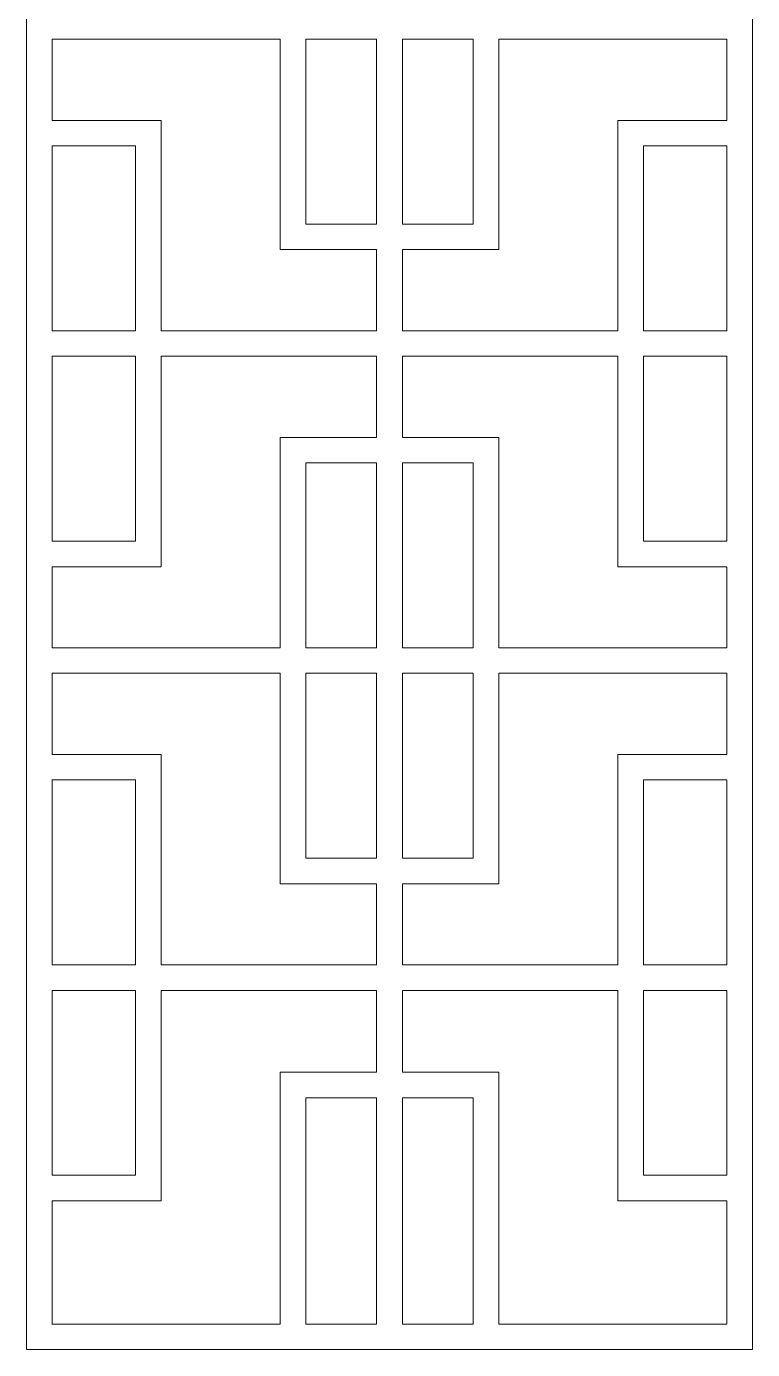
# Model space of a CAD drawing. Header units: centimetres. Extents: x -9.1 to 7.2, y -13.6 to 13.3.
# Drawn here: x -9.11 to -1.73, y -13.64 to -0.18 of the extents above; entities that cross this region are included whole.
import ezdxf

# ---------------------------------------------------------------- set-up
doc = ezdxf.new("R2010")
doc.units = ezdxf.units.CM
doc.header["$MEASUREMENT"] = 0
doc.layers.add('layer 1', color=7, linetype='Continuous')

msp = doc.modelspace()

# ---------------------------------------------------------------- linework, layer by layer
at = {"layer": 'layer 1', "color": 250, "lineweight": 9}
for points, knots in [([(-4.30971, -13.63928), (-4.30971, -13.63928), (-4.30971, -13.63928), (-4.30971, -13.63928), (-4.30971, -13.63928), (-4.30971, -13.63928), (-3.59599, -13.63928), (-3.59599, -13.63928), (-3.59599, -13.63928), (-3.59599, -13.63928), (-3.59599, -13.63928), (-3.59599, -13.63928), (-3.59599, -13.63928), (-3.59599, -13.63928), (-3.39989, -13.63928), (-3.39989, -13.63928), (-3.39989, -13.63928), (-3.39989, -13.63928), (-3.39989, -13.63928), (-3.39989, -13.63928), (-3.39989, -13.63928), (-3.39989, -13.63928), (-1.72777, -13.63928), (-1.72777, -13.63928), (-1.72777, -13.63928), (-1.72777, -13.63928), (-1.72777, -12.12578), (-1.72777, -12.12578), (-1.72777, -12.12578), (-1.72777, -12.12578), (-1.72777, -11.86626), (-1.72777, -11.86626), (-1.72777, -11.86626), (-1.72777, -11.86626), (-1.72777, -11.47872), (-1.72777, -11.47872), (-1.72777, -11.47872), (-1.72777, -11.47872), (-1.72777, -11.28409), (-1.72777, -11.28409), (-1.72777, -11.28409), (-1.72777, -11.28409), (-1.72777, -9.98479), (-1.72777, -9.98479), (-1.72777, -9.98479), (-1.72777, -9.98479), (-1.72777, -9.72528), (-1.72777, -9.72528), (-1.72777, -9.72528), (-1.72777, -9.72528), (-1.72777, -9.12587), (-1.72777, -9.12587), (-1.72777, -9.12587), (-1.72777, -9.12587), (-1.72777, -8.93123), (-1.72777, -8.93123), (-1.72777, -8.93123), (-1.72777, -8.93123), (-1.72777, -7.84381), (-1.72777, -7.84381), (-1.72777, -7.84381), (-1.72777, -7.84381), (-1.72777, -7.58429), (-1.72777, -7.58429), (-1.72777, -7.58429), (-1.72777, -7.58429), (-1.72777, -6.80556), (-1.72777, -6.80556), (-1.72777, -6.80556), (-1.72777, -6.80556), (-1.72777, -6.75879), (-1.72777, -6.75879), (-1.72777, -6.75879), (-1.72777, -6.75879), (-1.72777, -6.61093), (-1.72777, -6.61093), (-1.72777, -6.61093), (-1.72777, -6.61093), (-1.72777, -6.49928), (-1.72777, -6.49928), (-1.72777, -6.49928), (-1.72777, -6.49928), (-1.72777, -5.67377), (-1.72777, -5.67377), (-1.72777, -5.67377), (-1.72777, -5.67377), (-1.72777, -5.41426), (-1.72777, -5.41426), (-1.72777, -5.41426), (-1.72777, -5.41426), (-1.72777, -4.64614), (-1.72777, -4.64614), (-1.72777, -4.64614), (-1.72777, -4.64614), (-1.72777, -4.4515), (-1.72777, -4.4515), (-1.72777, -4.4515), (-1.72777, -4.4515), (-1.72777, -3.53279), (-1.72777, -3.53279), (-1.72777, -3.53279), (-1.72777, -3.53279), (-1.72777, -3.27328), (-1.72777, -3.27328), (-1.72777, -3.27328), (-1.72777, -3.27328), (-1.72777, -2.48671), (-1.72777, -2.48671), (-1.72777, -2.48671), (-1.72777, -2.48671), (-1.72777, -2.29207), (-1.72777, -2.29207), (-1.72777, -2.29207), (-1.72777, -2.29207), (-1.72777, -1.39181), (-1.72777, -1.39181), (-1.72777, -1.39181), (-1.72777, -1.39181), (-1.72777, -1.13229), (-1.72777, -1.13229), (-1.72777, -1.13229), (-1.72777, -1.13229), (-1.72777, -0.30679), (-1.72777, -0.30679), (-1.72777, -0.30679), (-1.72777, -0.30679), (-1.72777, -0.13284), (-1.72777, -0.13284), (-1.72777, -0.13284), (-1.72777, -0.13284), (-1.72777, -0.04727), (-1.72777, -0.04727), (-1.72777, -0.04727), (-1.72777, -0.04727), (-1.72777, 0.06179), (-1.72777, 0.06179), (-1.72777, 0.06179), (-1.72777, 0.06179), (-1.72777, 0.77823), (-1.72777, 0.77823), (-1.72777, 0.77823), (-1.72777, 0.77823), (-1.72777, 1.03774), (-1.72777, 1.03774), (-1.72777, 1.03774), (-1.72777, 1.03774), (-1.72777, 2.15472), (-1.72777, 2.15472), (-1.72777, 2.15472), (-1.72777, 2.15472), (-1.72777, 2.34935), (-1.72777, 2.34935), (-1.72777, 2.34935), (-1.72777, 2.34935), (-1.72777, 2.91921), (-1.72777, 2.91921), (-1.72777, 2.91921), (-1.72777, 2.91921), (-1.72777, 3.17873), (-1.72777, 3.17873), (-1.72777, 3.17873), (-1.72777, 3.17873), (-1.72777, 4.2159), (-1.72777, 4.2159), (-1.72777, 4.2159), (-1.72777, 4.2159), (-1.72777, 4.41053), (-1.72777, 4.41053), (-1.72777, 4.41053), (-1.72777, 4.41053), (-1.72777, 5.0602), (-1.72777, 5.0602), (-1.72777, 5.0602), (-1.72777, 5.0602), (-1.72777, 5.31971), (-1.72777, 5.31971), (-1.72777, 5.31971), (-1.72777, 5.31971), (-1.72777, 6.14522), (-1.72777, 6.14522), (-1.72777, 6.14522), (-1.72777, 6.14522), (-1.72777, 6.27708), (-1.72777, 6.27708), (-1.72777, 6.27708), (-1.72777, 6.27708), (-1.72777, 6.40473), (-1.72777, 6.40473), (-1.72777, 6.40473), (-1.72777, 6.40473), (-1.72777, 6.47171), (-1.72777, 6.47171), (-1.72777, 6.47171), (-1.72777, 6.47171), (-1.72777, 7.23023), (-1.72777, 7.23023), (-1.72777, 7.23023), (-1.72777, 7.23023), (-1.72777, 7.48975), (-1.72777, 7.48975), (-1.72777, 7.48975), (-1.72777, 7.48975), (-1.72777, 8.5703), (-1.72777, 8.5703), (-1.72777, 8.5703), (-1.72777, 8.5703), (-1.72777, 8.76494), (-1.72777, 8.76494), (-1.72777, 8.76494), (-1.72777, 8.76494), (-1.72777, 9.37122), (-1.72777, 9.37122), (-1.72777, 9.37122), (-1.72777, 9.37122), (-1.72777, 9.63073), (-1.72777, 9.63073), (-1.72777, 9.63073), (-1.72777, 9.63073), (-1.72777, 10.93002), (-1.72777, 10.93002), (-1.72777, 10.93002), (-1.72777, 10.93002), (-1.72777, 11.12466), (-1.72777, 11.12466), (-1.72777, 11.12466), (-1.72777, 11.12466), (-1.72777, 11.5122), (-1.72777, 11.5122), (-1.72777, 11.5122), (-1.72777, 11.5122), (-1.72777, 11.77172), (-1.72777, 11.77172), (-1.72777, 11.77172), (-1.72777, 11.77172), (-1.72777, 13.28522), (-1.72777, 13.28522), (-1.72777, 13.28522), (-1.72777, 13.28522), (-3.39989, 13.28522), (-3.39989, 13.28522), (-3.39989, 13.28522), (-3.39989, 13.28522), (-3.39989, 13.28522), (-3.39989, 13.28522), (-3.39989, 13.28522), (-3.39989, 13.28522), (-3.59599, 13.28522), (-3.59599, 13.28522), (-3.59599, 13.28522), (-3.59599, 13.28522), (-3.59599, 13.28522), (-3.59599, 13.28522), (-3.59599, 13.28522), (-3.59599, 13.28522), (-4.30971, 13.28522), (-4.30971, 13.28522), (-4.30971, 13.28522), (-4.30971, 13.28522), (-4.30971, 13.28522), (-4.30971, 13.28522), (-4.30971, 13.28522), (-4.30971, 13.28522), (-4.57118, 13.28522), (-4.57118, 13.28522), (-4.57118, 13.28522), (-4.57118, 13.28522), (-4.57118, 13.28522), (-4.57118, 13.28522), (-4.57118, 13.28522), (-4.57118, 13.28522), (-5.2902, 13.28522), (-5.2902, 13.28522), (-5.2902, 13.28522), (-5.2902, 13.28522), (-5.2902, 13.28522), (-5.2902, 13.28522), (-5.2902, 13.28522), (-5.2902, 13.28522), (-5.32288, 13.28522), (-5.32288, 13.28522), (-5.32288, 13.28522), (-5.32288, 13.28522), (-5.32288, 13.28522), (-5.32288, 13.28522), (-5.32288, 13.28522), (-5.32288, 13.28522), (-5.51898, 13.28522), (-5.51898, 13.28522), (-5.51898, 13.28522), (-5.51898, 13.28522), (-5.51898, 13.28522), (-5.51898, 13.28522), (-5.51898, 13.28522), (-5.51898, 13.28522), (-5.55166, 13.28522), (-5.55166, 13.28522), (-5.55166, 13.28522), (-5.55166, 13.28522), (-5.55166, 13.28522), (-5.55166, 13.28522), (-5.55166, 13.28522), (-5.55166, 13.28522), (-6.27068, 13.28522), (-6.27068, 13.28522), (-6.27068, 13.28522), (-6.27068, 13.28522), (-6.27068, 13.28522), (-6.27068, 13.28522), (-6.27068, 13.28522), (-6.27068, 13.28522), (-6.53215, 13.28522), (-6.53215, 13.28522), (-6.53215, 13.28522), (-6.53215, 13.28522), (-6.53215, 13.28522), (-6.53215, 13.28522), (-6.53215, 13.28522), (-6.53215, 13.28522), (-7.24587, 13.28522), (-7.24587, 13.28522), (-7.24587, 13.28522), (-7.24587, 13.28522), (-7.24587, 13.28522), (-7.24587, 13.28522), (-7.24587, 13.28522), (-7.24587, 13.28522), (-7.44197, 13.28522), (-7.44197, 13.28522), (-7.44197, 13.28522), (-7.44197, 13.28522), (-7.44197, 13.28522), (-7.44197, 13.28522), (-7.44197, 13.28522), (-7.44197, 13.28522), (-9.11409, 13.28522), (-9.11409, 13.28522), (-9.11409, 13.28522), (-9.11409, 13.28522), (-9.11409, 11.77172), (-9.11409, 11.77172), (-9.11409, 11.77172), (-9.11409, 11.77172), (-9.11409, 11.5122), (-9.11409, 11.5122), (-9.11409, 11.5122), (-9.11409, 11.5122), (-9.11409, 11.12466), (-9.11409, 11.12466), (-9.11409, 11.12466), (-9.11409, 11.12466), (-9.11409, 10.93002), (-9.11409, 10.93002), (-9.11409, 10.93002), (-9.11409, 10.93002), (-9.11409, 9.63073), (-9.11409, 9.63073), (-9.11409, 9.63073), (-9.11409, 9.63073), (-9.11409, 9.37122), (-9.11409, 9.37122), (-9.11409, 9.37122), (-9.11409, 9.37122), (-9.11409, 8.76494), (-9.11409, 8.76494), (-9.11409, 8.76494), (-9.11409, 8.76494), (-9.11409, 8.5703), (-9.11409, 8.5703), (-9.11409, 8.5703), (-9.11409, 8.5703), (-9.11409, 7.48975), (-9.11409, 7.48975), (-9.11409, 7.48975), (-9.11409, 7.48975), (-9.11409, 7.23023), (-9.11409, 7.23023), (-9.11409, 7.23023), (-9.11409, 7.23023), (-9.11409, 6.47171), (-9.11409, 6.47171), (-9.11409, 6.47171), (-9.11409, 6.47171), (-9.11409, 6.40473), (-9.11409, 6.40473), (-9.11409, 6.40473), (-9.11409, 6.40473), (-9.11409, 6.27708), (-9.11409, 6.27708), (-9.11409, 6.27708), (-9.11409, 6.27708), (-9.11409, 6.14522), (-9.11409, 6.14522), (-9.11409, 6.14522), (-9.11409, 6.14522), (-9.11409, 5.31971), (-9.11409, 5.31971), (-9.11409, 5.31971), (-9.11409, 5.31971), (-9.11409, 5.0602), (-9.11409, 5.0602), (-9.11409, 5.0602), (-9.11409, 5.0602), (-9.11409, 4.41053), (-9.11409, 4.41053), (-9.11409, 4.41053), (-9.11409, 4.41053), (-9.11409, 4.2159), (-9.11409, 4.2159), (-9.11409, 4.2159), (-9.11409, 4.2159), (-9.11409, 3.17873), (-9.11409, 3.17873), (-9.11409, 3.17873), (-9.11409, 3.17873), (-9.11409, 2.91921), (-9.11409, 2.91921), (-9.11409, 2.91921), (-9.11409, 2.91921), (-9.11409, 2.34935), (-9.11409, 2.34935), (-9.11409, 2.34935), (-9.11409, 2.34935), (-9.11409, 2.15472), (-9.11409, 2.15472), (-9.11409, 2.15472), (-9.11409, 2.15472), (-9.11409, 1.03774), (-9.11409, 1.03774), (-9.11409, 1.03774), (-9.11409, 1.03774), (-9.11409, 0.77823), (-9.11409, 0.77823), (-9.11409, 0.77823), (-9.11409, 0.77823), (-9.11409, 0.06179), (-9.11409, 0.06179), (-9.11409, 0.06179), (-9.11409, 0.06179), (-9.11409, -0.04727), (-9.11409, -0.04727), (-9.11409, -0.04727), (-9.11409, -0.04727), (-9.11409, -0.13284), (-9.11409, -0.13284), (-9.11409, -0.13284), (-9.11409, -0.13284), (-9.11409, -0.30679), (-9.11409, -0.30679), (-9.11409, -0.30679), (-9.11409, -0.30679), (-9.11409, -1.13229), (-9.11409, -1.13229), (-9.11409, -1.13229), (-9.11409, -1.13229), (-9.11409, -1.39181), (-9.11409, -1.39181), (-9.11409, -1.39181), (-9.11409, -1.39181), (-9.11409, -2.29207), (-9.11409, -2.29207), (-9.11409, -2.29207), (-9.11409, -2.29207), (-9.11409, -2.48671), (-9.11409, -2.48671), (-9.11409, -2.48671), (-9.11409, -2.48671), (-9.11409, -3.27328), (-9.11409, -3.27328), (-9.11409, -3.27328), (-9.11409, -3.27328), (-9.11409, -3.53279), (-9.11409, -3.53279), (-9.11409, -3.53279), (-9.11409, -3.53279), (-9.11409, -4.4515), (-9.11409, -4.4515), (-9.11409, -4.4515), (-9.11409, -4.4515), (-9.11409, -4.64614), (-9.11409, -4.64614), (-9.11409, -4.64614), (-9.11409, -4.64614), (-9.11409, -5.41426), (-9.11409, -5.41426), (-9.11409, -5.41426), (-9.11409, -5.41426), (-9.11409, -5.67377), (-9.11409, -5.67377), (-9.11409, -5.67377), (-9.11409, -5.67377), (-9.11409, -6.49928), (-9.11409, -6.49928), (-9.11409, -6.49928), (-9.11409, -6.49928), (-9.11409, -6.61093), (-9.11409, -6.61093), (-9.11409, -6.61093), (-9.11409, -6.61093), (-9.11409, -6.75879), (-9.11409, -6.75879), (-9.11409, -6.75879), (-9.11409, -6.75879), (-9.11409, -6.80556), (-9.11409, -6.80556), (-9.11409, -6.80556), (-9.11409, -6.80556), (-9.11409, -7.58429), (-9.11409, -7.58429), (-9.11409, -7.58429), (-9.11409, -7.58429), (-9.11409, -7.84381), (-9.11409, -7.84381), (-9.11409, -7.84381), (-9.11409, -7.84381), (-9.11409, -8.93123), (-9.11409, -8.93123), (-9.11409, -8.93123), (-9.11409, -8.93123), (-9.11409, -9.12587), (-9.11409, -9.12587), (-9.11409, -9.12587), (-9.11409, -9.12587), (-9.11409, -9.72528), (-9.11409, -9.72528), (-9.11409, -9.72528), (-9.11409, -9.72528), (-9.11409, -9.98479), (-9.11409, -9.98479), (-9.11409, -9.98479), (-9.11409, -9.98479), (-9.11409, -11.28409), (-9.11409, -11.28409), (-9.11409, -11.28409), (-9.11409, -11.28409), (-9.11409, -11.47872), (-9.11409, -11.47872), (-9.11409, -11.47872), (-9.11409, -11.47872), (-9.11409, -11.86626), (-9.11409, -11.86626), (-9.11409, -11.86626), (-9.11409, -11.86626), (-9.11409, -12.12578), (-9.11409, -12.12578), (-9.11409, -12.12578), (-9.11409, -12.12578), (-9.11409, -13.63928), (-9.11409, -13.63928), (-9.11409, -13.63928), (-9.11409, -13.63928), (-7.44197, -13.63928), (-7.44197, -13.63928), (-7.44197, -13.63928), (-7.44197, -13.63928), (-7.44197, -13.63928), (-7.44197, -13.63928), (-7.44197, -13.63928), (-7.44197, -13.63928), (-7.24587, -13.63928), (-7.24587, -13.63928), (-7.24587, -13.63928), (-7.24587, -13.63928), (-7.24587, -13.63928), (-7.24587, -13.63928), (-7.24587, -13.63928), (-7.24587, -13.63928), (-6.53215, -13.63928), (-6.53215, -13.63928), (-6.53215, -13.63928), (-6.53215, -13.63928), (-6.53215, -13.63928), (-6.53215, -13.63928), (-6.53215, -13.63928), (-6.53215, -13.63928), (-6.27068, -13.63928), (-6.27068, -13.63928), (-6.27068, -13.63928), (-6.27068, -13.63928), (-6.27068, -13.63928), (-6.27068, -13.63928), (-6.27068, -13.63928), (-6.27068, -13.63928), (-5.55166, -13.63928), (-5.55166, -13.63928), (-5.55166, -13.63928), (-5.55166, -13.63928), (-5.55166, -13.63928), (-5.55166, -13.63928), (-5.55166, -13.63928), (-5.55166, -13.63928), (-5.51898, -13.63928), (-5.51898, -13.63928), (-5.51898, -13.63928), (-5.51898, -13.63928), (-5.51898, -13.63928), (-5.51898, -13.63928), (-5.51898, -13.63928), (-5.51898, -13.63928), (-5.32288, -13.63928), (-5.32288, -13.63928), (-5.32288, -13.63928), (-5.32288, -13.63928), (-5.32288, -13.63928), (-5.32288, -13.63928), (-5.32288, -13.63928), (-5.32288, -13.63928), (-5.2902, -13.63928), (-5.2902, -13.63928), (-5.2902, -13.63928), (-5.2902, -13.63928), (-5.2902, -13.63928), (-5.2902, -13.63928), (-5.2902, -13.63928), (-5.2902, -13.63928), (-4.57118, -13.63928), (-4.57118, -13.63928), (-4.57118, -13.63928), (-4.57118, -13.63928), (-4.57118, -13.63928), (-4.57118, -13.63928), (-4.57118, -13.63928), (-4.57118, -13.63928), (-4.30971, -13.63928), (-4.30971, -13.63928)], [0, 0, 0, 0, 0.00636943, 0.00636943, 0.00636943, 0.00636943, 0.01273885, 0.01273885, 0.01273885, 0.01273885, 0.01910828, 0.01910828, 0.01910828, 0.01910828, 0.02547771, 0.02547771, 0.02547771, 0.02547771, 0.03184713, 0.03184713, 0.03184713, 0.03184713, 0.03821656, 0.03821656, 0.03821656, 0.03821656, 0.04458599, 0.04458599, 0.04458599, 0.04458599, 0.05095541, 0.05095541, 0.05095541, 0.05095541, 0.05732484, 0.05732484, 0.05732484, 0.05732484, 0.06369427, 0.06369427, 0.06369427, 0.06369427, 0.07006369, 0.07006369, 0.07006369, 0.07006369, 0.07643312, 0.07643312, 0.07643312, 0.07643312, 0.08280255, 0.08280255, 0.08280255, 0.08280255, 0.08917197, 0.08917197, 0.08917197, 0.08917197, 0.0955414, 0.0955414, 0.0955414, 0.0955414, 0.10191083, 0.10191083, 0.10191083, 0.10191083, 0.10828025, 0.10828025, 0.10828025, 0.10828025, 0.11464968, 0.11464968, 0.11464968, 0.11464968, 0.12101911, 0.12101911, 0.12101911, 0.12101911, 0.12738854, 0.12738854, 0.12738854, 0.12738854, 0.13375796, 0.13375796, 0.13375796, 0.13375796, 0.14012739, 0.14012739, 0.14012739, 0.14012739, 0.14649682, 0.14649682, 0.14649682, 0.14649682, 0.15286624, 0.15286624, 0.15286624, 0.15286624, 0.15923567, 0.15923567, 0.15923567, 0.15923567, 0.1656051, 0.1656051, 0.1656051, 0.1656051, 0.17197452, 0.17197452, 0.17197452, 0.17197452, 0.17834395, 0.17834395, 0.17834395, 0.17834395, 0.18471338, 0.18471338, 0.18471338, 0.18471338, 0.1910828, 0.1910828, 0.1910828, 0.1910828, 0.19745223, 0.19745223, 0.19745223, 0.19745223, 0.20382166, 0.20382166, 0.20382166, 0.20382166, 0.21019108, 0.21019108, 0.21019108, 0.21019108, 0.21656051, 0.21656051, 0.21656051, 0.21656051, 0.22292994, 0.22292994, 0.22292994, 0.22292994, 0.22929936, 0.22929936, 0.22929936, 0.22929936, 0.23566879, 0.23566879, 0.23566879, 0.23566879, 0.24203822, 0.24203822, 0.24203822, 0.24203822, 0.24840764, 0.24840764, 0.24840764, 0.24840764, 0.25477707, 0.25477707, 0.25477707, 0.25477707, 0.2611465, 0.2611465, 0.2611465, 0.2611465, 0.26751592, 0.26751592, 0.26751592, 0.26751592, 0.27388535, 0.27388535, 0.27388535, 0.27388535, 0.28025478, 0.28025478, 0.28025478, 0.28025478, 0.2866242, 0.2866242, 0.2866242, 0.2866242, 0.29299363, 0.29299363, 0.29299363, 0.29299363, 0.29936306, 0.29936306, 0.29936306, 0.29936306, 0.30573248, 0.30573248, 0.30573248, 0.30573248, 0.31210191, 0.31210191, 0.31210191, 0.31210191, 0.31847134, 0.31847134, 0.31847134, 0.31847134, 0.32484076, 0.32484076, 0.32484076, 0.32484076, 0.33121019, 0.33121019, 0.33121019, 0.33121019, 0.33757962, 0.33757962, 0.33757962, 0.33757962, 0.34394904, 0.34394904, 0.34394904, 0.34394904, 0.35031847, 0.35031847, 0.35031847, 0.35031847, 0.3566879, 0.3566879, 0.3566879, 0.3566879, 0.36305732, 0.36305732, 0.36305732, 0.36305732, 0.36942675, 0.36942675, 0.36942675, 0.36942675, 0.37579618, 0.37579618, 0.37579618, 0.37579618, 0.38216561, 0.38216561, 0.38216561, 0.38216561, 0.38853503, 0.38853503, 0.38853503, 0.38853503, 0.39490446, 0.39490446, 0.39490446, 0.39490446, 0.40127389, 0.40127389, 0.40127389, 0.40127389, 0.40764331, 0.40764331, 0.40764331, 0.40764331, 0.41401274, 0.41401274, 0.41401274, 0.41401274, 0.42038217, 0.42038217, 0.42038217, 0.42038217, 0.42675159, 0.42675159, 0.42675159, 0.42675159, 0.43312102, 0.43312102, 0.43312102, 0.43312102, 0.43949045, 0.43949045, 0.43949045, 0.43949045, 0.44585987, 0.44585987, 0.44585987, 0.44585987, 0.4522293, 0.4522293, 0.4522293, 0.4522293, 0.45859873, 0.45859873, 0.45859873, 0.45859873, 0.46496815, 0.46496815, 0.46496815, 0.46496815, 0.47133758, 0.47133758, 0.47133758, 0.47133758, 0.47770701, 0.47770701, 0.47770701, 0.47770701, 0.48407643, 0.48407643, 0.48407643, 0.48407643, 0.49044586, 0.49044586, 0.49044586, 0.49044586, 0.49681529, 0.49681529, 0.49681529, 0.49681529, 0.50318471, 0.50318471, 0.50318471, 0.50318471, 0.50955414, 0.50955414, 0.50955414, 0.50955414, 0.51592357, 0.51592357, 0.51592357, 0.51592357, 0.52229299, 0.52229299, 0.52229299, 0.52229299, 0.52866242, 0.52866242, 0.52866242, 0.52866242, 0.53503185, 0.53503185, 0.53503185, 0.53503185, 0.54140127, 0.54140127, 0.54140127, 0.54140127, 0.5477707, 0.5477707, 0.5477707, 0.5477707, 0.55414013, 0.55414013, 0.55414013, 0.55414013, 0.56050955, 0.56050955, 0.56050955, 0.56050955, 0.56687898, 0.56687898, 0.56687898, 0.56687898, 0.57324841, 0.57324841, 0.57324841, 0.57324841, 0.57961783, 0.57961783, 0.57961783, 0.57961783, 0.58598726, 0.58598726, 0.58598726, 0.58598726, 0.59235669, 0.59235669, 0.59235669, 0.59235669, 0.59872611, 0.59872611, 0.59872611, 0.59872611, 0.60509554, 0.60509554, 0.60509554, 0.60509554, 0.61146497, 0.61146497, 0.61146497, 0.61146497, 0.61783439, 0.61783439, 0.61783439, 0.61783439, 0.62420382, 0.62420382, 0.62420382, 0.62420382, 0.63057325, 0.63057325, 0.63057325, 0.63057325, 0.63694268, 0.63694268, 0.63694268, 0.63694268, 0.6433121, 0.6433121, 0.6433121, 0.6433121, 0.64968153, 0.64968153, 0.64968153, 0.64968153, 0.65605096, 0.65605096, 0.65605096, 0.65605096, 0.66242038, 0.66242038, 0.66242038, 0.66242038, 0.66878981, 0.66878981, 0.66878981, 0.66878981, 0.67515924, 0.67515924, 0.67515924, 0.67515924, 0.68152866, 0.68152866, 0.68152866, 0.68152866, 0.68789809, 0.68789809, 0.68789809, 0.68789809, 0.69426752, 0.69426752, 0.69426752, 0.69426752, 0.70063694, 0.70063694, 0.70063694, 0.70063694, 0.70700637, 0.70700637, 0.70700637, 0.70700637, 0.7133758, 0.7133758, 0.7133758, 0.7133758, 0.71974522, 0.71974522, 0.71974522, 0.71974522, 0.72611465, 0.72611465, 0.72611465, 0.72611465, 0.73248408, 0.73248408, 0.73248408, 0.73248408, 0.7388535, 0.7388535, 0.7388535, 0.7388535, 0.74522293, 0.74522293, 0.74522293, 0.74522293, 0.75159236, 0.75159236, 0.75159236, 0.75159236, 0.75796178, 0.75796178, 0.75796178, 0.75796178, 0.76433121, 0.76433121, 0.76433121, 0.76433121, 0.77070064, 0.77070064, 0.77070064, 0.77070064, 0.77707006, 0.77707006, 0.77707006, 0.77707006, 0.78343949, 0.78343949, 0.78343949, 0.78343949, 0.78980892, 0.78980892, 0.78980892, 0.78980892, 0.79617834, 0.79617834, 0.79617834, 0.79617834, 0.80254777, 0.80254777, 0.80254777, 0.80254777, 0.8089172, 0.8089172, 0.8089172, 0.8089172, 0.81528662, 0.81528662, 0.81528662, 0.81528662, 0.82165605, 0.82165605, 0.82165605, 0.82165605, 0.82802548, 0.82802548, 0.82802548, 0.82802548, 0.8343949, 0.8343949, 0.8343949, 0.8343949, 0.84076433, 0.84076433, 0.84076433, 0.84076433, 0.84713376, 0.84713376, 0.84713376, 0.84713376, 0.85350318, 0.85350318, 0.85350318, 0.85350318, 0.85987261, 0.85987261, 0.85987261, 0.85987261, 0.86624204, 0.86624204, 0.86624204, 0.86624204, 0.87261146, 0.87261146, 0.87261146, 0.87261146, 0.87898089, 0.87898089, 0.87898089, 0.87898089, 0.88535032, 0.88535032, 0.88535032, 0.88535032, 0.89171975, 0.89171975, 0.89171975, 0.89171975, 0.89808917, 0.89808917, 0.89808917, 0.89808917, 0.9044586, 0.9044586, 0.9044586, 0.9044586, 0.91082803, 0.91082803, 0.91082803, 0.91082803, 0.91719745, 0.91719745, 0.91719745, 0.91719745, 0.92356688, 0.92356688, 0.92356688, 0.92356688, 0.92993631, 0.92993631, 0.92993631, 0.92993631, 0.93630573, 0.93630573, 0.93630573, 0.93630573, 0.94267516, 0.94267516, 0.94267516, 0.94267516, 0.94904459, 0.94904459, 0.94904459, 0.94904459, 0.95541401, 0.95541401, 0.95541401, 0.95541401, 0.96178344, 0.96178344, 0.96178344, 0.96178344, 0.96815287, 0.96815287, 0.96815287, 0.96815287, 0.97452229, 0.97452229, 0.97452229, 0.97452229, 0.98089172, 0.98089172, 0.98089172, 0.98089172, 0.98726115, 0.98726115, 0.98726115, 0.98726115, 1, 1, 1, 1]), ([(-7.74314, -3.27328), (-7.74314, -3.27328), (-5.55166, -3.27328), (-5.55166, -3.27328), (-5.55166, -3.27328), (-5.55166, -3.27328), (-5.55166, -2.44777), (-5.55166, -2.44777), (-5.55166, -2.44777), (-5.55166, -2.44777), (-6.53215, -2.44777), (-6.53215, -2.44777), (-6.53215, -2.44777), (-6.53215, -2.44777), (-6.53215, -0.30679), (-6.53215, -0.30679), (-6.53215, -0.30679), (-6.53215, -0.30679), (-8.85263, -0.30679), (-8.85263, -0.30679), (-8.85263, -0.30679), (-8.85263, -0.30679), (-8.85263, -1.13229), (-8.85263, -1.13229), (-8.85263, -1.13229), (-8.85263, -1.13229), (-7.74314, -1.13229), (-7.74314, -1.13229), (-7.74314, -1.13229), (-7.74314, -1.13229), (-7.74314, -3.27328), (-7.74314, -3.27328)], [0, 0, 0, 0, 0.11111111, 0.11111111, 0.11111111, 0.11111111, 0.22222222, 0.22222222, 0.22222222, 0.22222222, 0.33333333, 0.33333333, 0.33333333, 0.33333333, 0.44444444, 0.44444444, 0.44444444, 0.44444444, 0.55555556, 0.55555556, 0.55555556, 0.55555556, 0.66666667, 0.66666667, 0.66666667, 0.66666667, 0.77777778, 0.77777778, 0.77777778, 0.77777778, 1, 1, 1, 1]), ([(-5.55166, -0.30679), (-5.55166, -0.30679), (-6.27068, -0.30679), (-6.27068, -0.30679), (-6.27068, -0.30679), (-6.27068, -0.30679), (-6.27068, -2.18826), (-6.27068, -2.18826), (-6.27068, -2.18826), (-6.27068, -2.18826), (-5.55166, -2.18826), (-5.55166, -2.18826), (-5.55166, -2.18826), (-5.55166, -2.18826), (-5.55166, -0.30679), (-5.55166, -0.30679)], [0, 0, 0, 0, 0.2, 0.2, 0.2, 0.2, 0.4, 0.4, 0.4, 0.4, 0.6, 0.6, 0.6, 0.6, 1, 1, 1, 1]), ([(-5.2902, -3.27328), (-5.2902, -3.27328), (-3.09872, -3.27328), (-3.09872, -3.27328), (-3.09872, -3.27328), (-3.09872, -3.27328), (-3.09872, -1.13229), (-3.09872, -1.13229), (-3.09872, -1.13229), (-3.09872, -1.13229), (-1.98923, -1.13229), (-1.98923, -1.13229), (-1.98923, -1.13229), (-1.98923, -1.13229), (-1.98923, -0.30679), (-1.98923, -0.30679), (-1.98923, -0.30679), (-1.98923, -0.30679), (-4.30971, -0.30679), (-4.30971, -0.30679), (-4.30971, -0.30679), (-4.30971, -0.30679), (-4.30971, -2.44777), (-4.30971, -2.44777), (-4.30971, -2.44777), (-4.30971, -2.44777), (-5.2902, -2.44777), (-5.2902, -2.44777), (-5.2902, -2.44777), (-5.2902, -2.44777), (-5.2902, -3.27328), (-5.2902, -3.27328)], [0, 0, 0, 0, 0.11111111, 0.11111111, 0.11111111, 0.11111111, 0.22222222, 0.22222222, 0.22222222, 0.22222222, 0.33333333, 0.33333333, 0.33333333, 0.33333333, 0.44444444, 0.44444444, 0.44444444, 0.44444444, 0.55555556, 0.55555556, 0.55555556, 0.55555556, 0.66666667, 0.66666667, 0.66666667, 0.66666667, 0.77777778, 0.77777778, 0.77777778, 0.77777778, 1, 1, 1, 1]), ([(-4.57118, -0.30679), (-4.57118, -0.30679), (-5.2902, -0.30679), (-5.2902, -0.30679), (-5.2902, -0.30679), (-5.2902, -0.30679), (-5.2902, -2.18826), (-5.2902, -2.18826), (-5.2902, -2.18826), (-5.2902, -2.18826), (-4.57118, -2.18826), (-4.57118, -2.18826), (-4.57118, -2.18826), (-4.57118, -2.18826), (-4.57118, -0.30679), (-4.57118, -0.30679)], [0, 0, 0, 0, 0.2, 0.2, 0.2, 0.2, 0.4, 0.4, 0.4, 0.4, 0.6, 0.6, 0.6, 0.6, 1, 1, 1, 1]), ([(-8.85263, -3.27328), (-8.85263, -3.27328), (-8.00461, -3.27328), (-8.00461, -3.27328), (-8.00461, -3.27328), (-8.00461, -3.27328), (-8.00461, -1.39181), (-8.00461, -1.39181), (-8.00461, -1.39181), (-8.00461, -1.39181), (-8.85263, -1.39181), (-8.85263, -1.39181), (-8.85263, -1.39181), (-8.85263, -1.39181), (-8.85263, -3.27328), (-8.85263, -3.27328)], [0, 0, 0, 0, 0.2, 0.2, 0.2, 0.2, 0.4, 0.4, 0.4, 0.4, 0.6, 0.6, 0.6, 0.6, 1, 1, 1, 1]), ([(-2.83725, -3.27328), (-2.83725, -3.27328), (-1.98923, -3.27328), (-1.98923, -3.27328), (-1.98923, -3.27328), (-1.98923, -3.27328), (-1.98923, -1.39181), (-1.98923, -1.39181), (-1.98923, -1.39181), (-1.98923, -1.39181), (-2.83725, -1.39181), (-2.83725, -1.39181), (-2.83725, -1.39181), (-2.83725, -1.39181), (-2.83725, -3.27328), (-2.83725, -3.27328)], [0, 0, 0, 0, 0.2, 0.2, 0.2, 0.2, 0.4, 0.4, 0.4, 0.4, 0.6, 0.6, 0.6, 0.6, 1, 1, 1, 1]), ([(-6.53215, -4.35829), (-6.53215, -4.35829), (-5.55166, -4.35829), (-5.55166, -4.35829), (-5.55166, -4.35829), (-5.55166, -4.35829), (-5.55166, -3.53279), (-5.55166, -3.53279), (-5.55166, -3.53279), (-5.55166, -3.53279), (-7.74314, -3.53279), (-7.74314, -3.53279), (-7.74314, -3.53279), (-7.74314, -3.53279), (-7.74314, -5.67377), (-7.74314, -5.67377), (-7.74314, -5.67377), (-7.74314, -5.67377), (-8.85263, -5.67377), (-8.85263, -5.67377), (-8.85263, -5.67377), (-8.85263, -5.67377), (-8.85263, -6.49928), (-8.85263, -6.49928), (-8.85263, -6.49928), (-8.85263, -6.49928), (-6.53215, -6.49928), (-6.53215, -6.49928), (-6.53215, -6.49928), (-6.53215, -6.49928), (-6.53215, -4.35829), (-6.53215, -4.35829)], [0, 0, 0, 0, 0.11111111, 0.11111111, 0.11111111, 0.11111111, 0.22222222, 0.22222222, 0.22222222, 0.22222222, 0.33333333, 0.33333333, 0.33333333, 0.33333333, 0.44444444, 0.44444444, 0.44444444, 0.44444444, 0.55555556, 0.55555556, 0.55555556, 0.55555556, 0.66666667, 0.66666667, 0.66666667, 0.66666667, 0.77777778, 0.77777778, 0.77777778, 0.77777778, 1, 1, 1, 1]), ([(-8.00461, -3.53279), (-8.00461, -3.53279), (-8.85263, -3.53279), (-8.85263, -3.53279), (-8.85263, -3.53279), (-8.85263, -3.53279), (-8.85263, -5.41426), (-8.85263, -5.41426), (-8.85263, -5.41426), (-8.85263, -5.41426), (-8.00461, -5.41426), (-8.00461, -5.41426), (-8.00461, -5.41426), (-8.00461, -5.41426), (-8.00461, -3.53279), (-8.00461, -3.53279)], [0, 0, 0, 0, 0.2, 0.2, 0.2, 0.2, 0.4, 0.4, 0.4, 0.4, 0.6, 0.6, 0.6, 0.6, 1, 1, 1, 1]), ([(-5.2902, -4.35829), (-5.2902, -4.35829), (-4.30971, -4.35829), (-4.30971, -4.35829), (-4.30971, -4.35829), (-4.30971, -4.35829), (-4.30971, -6.49928), (-4.30971, -6.49928), (-4.30971, -6.49928), (-4.30971, -6.49928), (-1.98923, -6.49928), (-1.98923, -6.49928), (-1.98923, -6.49928), (-1.98923, -6.49928), (-1.98923, -5.67377), (-1.98923, -5.67377), (-1.98923, -5.67377), (-1.98923, -5.67377), (-3.09872, -5.67377), (-3.09872, -5.67377), (-3.09872, -5.67377), (-3.09872, -5.67377), (-3.09872, -3.53279), (-3.09872, -3.53279), (-3.09872, -3.53279), (-3.09872, -3.53279), (-5.2902, -3.53279), (-5.2902, -3.53279), (-5.2902, -3.53279), (-5.2902, -3.53279), (-5.2902, -4.35829), (-5.2902, -4.35829)], [0, 0, 0, 0, 0.11111111, 0.11111111, 0.11111111, 0.11111111, 0.22222222, 0.22222222, 0.22222222, 0.22222222, 0.33333333, 0.33333333, 0.33333333, 0.33333333, 0.44444444, 0.44444444, 0.44444444, 0.44444444, 0.55555556, 0.55555556, 0.55555556, 0.55555556, 0.66666667, 0.66666667, 0.66666667, 0.66666667, 0.77777778, 0.77777778, 0.77777778, 0.77777778, 1, 1, 1, 1]), ([(-1.98923, -3.53279), (-1.98923, -3.53279), (-2.83725, -3.53279), (-2.83725, -3.53279), (-2.83725, -3.53279), (-2.83725, -3.53279), (-2.83725, -5.41426), (-2.83725, -5.41426), (-2.83725, -5.41426), (-2.83725, -5.41426), (-1.98923, -5.41426), (-1.98923, -5.41426), (-1.98923, -5.41426), (-1.98923, -5.41426), (-1.98923, -3.53279), (-1.98923, -3.53279)], [0, 0, 0, 0, 0.2, 0.2, 0.2, 0.2, 0.4, 0.4, 0.4, 0.4, 0.6, 0.6, 0.6, 0.6, 1, 1, 1, 1]), ([(-6.27068, -4.61781), (-6.27068, -4.61781), (-5.55166, -4.61781), (-5.55166, -4.61781), (-5.55166, -4.61781), (-5.55166, -4.61781), (-5.55166, -6.49928), (-5.55166, -6.49928), (-5.55166, -6.49928), (-5.55166, -6.49928), (-6.27068, -6.49928), (-6.27068, -6.49928), (-6.27068, -6.49928), (-6.27068, -6.49928), (-6.27068, -4.61781), (-6.27068, -4.61781)], [0, 0, 0, 0, 0.2, 0.2, 0.2, 0.2, 0.4, 0.4, 0.4, 0.4, 0.6, 0.6, 0.6, 0.6, 1, 1, 1, 1]), ([(-5.2902, -4.61781), (-5.2902, -4.61781), (-4.57118, -4.61781), (-4.57118, -4.61781), (-4.57118, -4.61781), (-4.57118, -4.61781), (-4.57118, -6.49928), (-4.57118, -6.49928), (-4.57118, -6.49928), (-4.57118, -6.49928), (-5.2902, -6.49928), (-5.2902, -6.49928), (-5.2902, -6.49928), (-5.2902, -6.49928), (-5.2902, -4.61781), (-5.2902, -4.61781)], [0, 0, 0, 0, 0.2, 0.2, 0.2, 0.2, 0.4, 0.4, 0.4, 0.4, 0.6, 0.6, 0.6, 0.6, 1, 1, 1, 1]), ([(-5.55166, -8.89978), (-5.55166, -8.89978), (-6.53215, -8.89978), (-6.53215, -8.89978), (-6.53215, -8.89978), (-6.53215, -8.89978), (-6.53215, -6.75879), (-6.53215, -6.75879), (-6.53215, -6.75879), (-6.53215, -6.75879), (-8.85263, -6.75879), (-8.85263, -6.75879), (-8.85263, -6.75879), (-8.85263, -6.75879), (-8.85263, -7.58429), (-8.85263, -7.58429), (-8.85263, -7.58429), (-8.85263, -7.58429), (-7.74314, -7.58429), (-7.74314, -7.58429), (-7.74314, -7.58429), (-7.74314, -7.58429), (-7.74314, -9.72528), (-7.74314, -9.72528), (-7.74314, -9.72528), (-7.74314, -9.72528), (-5.55166, -9.72528), (-5.55166, -9.72528), (-5.55166, -9.72528), (-5.55166, -9.72528), (-5.55166, -8.89978), (-5.55166, -8.89978)], [0, 0, 0, 0, 0.11111111, 0.11111111, 0.11111111, 0.11111111, 0.22222222, 0.22222222, 0.22222222, 0.22222222, 0.33333333, 0.33333333, 0.33333333, 0.33333333, 0.44444444, 0.44444444, 0.44444444, 0.44444444, 0.55555556, 0.55555556, 0.55555556, 0.55555556, 0.66666667, 0.66666667, 0.66666667, 0.66666667, 0.77777778, 0.77777778, 0.77777778, 0.77777778, 1, 1, 1, 1]), ([(-5.55166, -8.64026), (-5.55166, -8.64026), (-6.27068, -8.64026), (-6.27068, -8.64026), (-6.27068, -8.64026), (-6.27068, -8.64026), (-6.27068, -6.75879), (-6.27068, -6.75879), (-6.27068, -6.75879), (-6.27068, -6.75879), (-5.55166, -6.75879), (-5.55166, -6.75879), (-5.55166, -6.75879), (-5.55166, -6.75879), (-5.55166, -8.64026), (-5.55166, -8.64026)], [0, 0, 0, 0, 0.2, 0.2, 0.2, 0.2, 0.4, 0.4, 0.4, 0.4, 0.6, 0.6, 0.6, 0.6, 1, 1, 1, 1]), ([(-4.30971, -6.75879), (-4.30971, -6.75879), (-4.30971, -8.89978), (-4.30971, -8.89978), (-4.30971, -8.89978), (-4.30971, -8.89978), (-5.2902, -8.89978), (-5.2902, -8.89978), (-5.2902, -8.89978), (-5.2902, -8.89978), (-5.2902, -9.72528), (-5.2902, -9.72528), (-5.2902, -9.72528), (-5.2902, -9.72528), (-3.09872, -9.72528), (-3.09872, -9.72528), (-3.09872, -9.72528), (-3.09872, -9.72528), (-3.09872, -7.58429), (-3.09872, -7.58429), (-3.09872, -7.58429), (-3.09872, -7.58429), (-1.98923, -7.58429), (-1.98923, -7.58429), (-1.98923, -7.58429), (-1.98923, -7.58429), (-1.98923, -6.75879), (-1.98923, -6.75879), (-1.98923, -6.75879), (-1.98923, -6.75879), (-4.30971, -6.75879), (-4.30971, -6.75879)], [0, 0, 0, 0, 0.11111111, 0.11111111, 0.11111111, 0.11111111, 0.22222222, 0.22222222, 0.22222222, 0.22222222, 0.33333333, 0.33333333, 0.33333333, 0.33333333, 0.44444444, 0.44444444, 0.44444444, 0.44444444, 0.55555556, 0.55555556, 0.55555556, 0.55555556, 0.66666667, 0.66666667, 0.66666667, 0.66666667, 0.77777778, 0.77777778, 0.77777778, 0.77777778, 1, 1, 1, 1]), ([(-4.57118, -6.75879), (-4.57118, -6.75879), (-4.57118, -8.64026), (-4.57118, -8.64026), (-4.57118, -8.64026), (-4.57118, -8.64026), (-5.2902, -8.64026), (-5.2902, -8.64026), (-5.2902, -8.64026), (-5.2902, -8.64026), (-5.2902, -6.75879), (-5.2902, -6.75879), (-5.2902, -6.75879), (-5.2902, -6.75879), (-4.57118, -6.75879), (-4.57118, -6.75879)], [0, 0, 0, 0, 0.2, 0.2, 0.2, 0.2, 0.4, 0.4, 0.4, 0.4, 0.6, 0.6, 0.6, 0.6, 1, 1, 1, 1]), ([(-8.85263, -9.72528), (-8.85263, -9.72528), (-8.00461, -9.72528), (-8.00461, -9.72528), (-8.00461, -9.72528), (-8.00461, -9.72528), (-8.00461, -7.84381), (-8.00461, -7.84381), (-8.00461, -7.84381), (-8.00461, -7.84381), (-8.85263, -7.84381), (-8.85263, -7.84381), (-8.85263, -7.84381), (-8.85263, -7.84381), (-8.85263, -9.72528), (-8.85263, -9.72528)], [0, 0, 0, 0, 0.2, 0.2, 0.2, 0.2, 0.4, 0.4, 0.4, 0.4, 0.6, 0.6, 0.6, 0.6, 1, 1, 1, 1]), ([(-2.83725, -9.72528), (-2.83725, -9.72528), (-1.98923, -9.72528), (-1.98923, -9.72528), (-1.98923, -9.72528), (-1.98923, -9.72528), (-1.98923, -7.84381), (-1.98923, -7.84381), (-1.98923, -7.84381), (-1.98923, -7.84381), (-2.83725, -7.84381), (-2.83725, -7.84381), (-2.83725, -7.84381), (-2.83725, -7.84381), (-2.83725, -9.72528), (-2.83725, -9.72528)], [0, 0, 0, 0, 0.2, 0.2, 0.2, 0.2, 0.4, 0.4, 0.4, 0.4, 0.6, 0.6, 0.6, 0.6, 1, 1, 1, 1]), ([(-5.55166, -10.81849), (-5.55166, -10.81849), (-6.53215, -10.81849), (-6.53215, -10.81849), (-6.53215, -10.81849), (-6.53215, -10.81849), (-6.53215, -13.37976), (-6.53215, -13.37976), (-6.53215, -13.37976), (-6.53215, -13.37976), (-8.85263, -13.37976), (-8.85263, -13.37976), (-8.85263, -13.37976), (-8.85263, -13.37976), (-8.85263, -12.12578), (-8.85263, -12.12578), (-8.85263, -12.12578), (-8.85263, -12.12578), (-7.74314, -12.12578), (-7.74314, -12.12578), (-7.74314, -12.12578), (-7.74314, -12.12578), (-7.74314, -9.98479), (-7.74314, -9.98479), (-7.74314, -9.98479), (-7.74314, -9.98479), (-5.55166, -9.98479), (-5.55166, -9.98479), (-5.55166, -9.98479), (-5.55166, -9.98479), (-5.55166, -10.81849), (-5.55166, -10.81849)], [0, 0, 0, 0, 0.11111111, 0.11111111, 0.11111111, 0.11111111, 0.22222222, 0.22222222, 0.22222222, 0.22222222, 0.33333333, 0.33333333, 0.33333333, 0.33333333, 0.44444444, 0.44444444, 0.44444444, 0.44444444, 0.55555556, 0.55555556, 0.55555556, 0.55555556, 0.66666667, 0.66666667, 0.66666667, 0.66666667, 0.77777778, 0.77777778, 0.77777778, 0.77777778, 1, 1, 1, 1]), ([(-8.00461, -9.98479), (-8.00461, -9.98479), (-8.85263, -9.98479), (-8.85263, -9.98479), (-8.85263, -9.98479), (-8.85263, -9.98479), (-8.85263, -11.86626), (-8.85263, -11.86626), (-8.85263, -11.86626), (-8.85263, -11.86626), (-8.00461, -11.86626), (-8.00461, -11.86626), (-8.00461, -11.86626), (-8.00461, -11.86626), (-8.00461, -9.98479), (-8.00461, -9.98479)], [0, 0, 0, 0, 0.2, 0.2, 0.2, 0.2, 0.4, 0.4, 0.4, 0.4, 0.6, 0.6, 0.6, 0.6, 1, 1, 1, 1]), ([(-4.30971, -13.37976), (-4.30971, -13.37976), (-4.30971, -10.81849), (-4.30971, -10.81849), (-4.30971, -10.81849), (-4.30971, -10.81849), (-5.2902, -10.81849), (-5.2902, -10.81849), (-5.2902, -10.81849), (-5.2902, -10.81849), (-5.2902, -9.98479), (-5.2902, -9.98479), (-5.2902, -9.98479), (-5.2902, -9.98479), (-3.09872, -9.98479), (-3.09872, -9.98479), (-3.09872, -9.98479), (-3.09872, -9.98479), (-3.09872, -12.12578), (-3.09872, -12.12578), (-3.09872, -12.12578), (-3.09872, -12.12578), (-1.98923, -12.12578), (-1.98923, -12.12578), (-1.98923, -12.12578), (-1.98923, -12.12578), (-1.98923, -13.37976), (-1.98923, -13.37976), (-1.98923, -13.37976), (-1.98923, -13.37976), (-4.30971, -13.37976), (-4.30971, -13.37976)], [0, 0, 0, 0, 0.11111111, 0.11111111, 0.11111111, 0.11111111, 0.22222222, 0.22222222, 0.22222222, 0.22222222, 0.33333333, 0.33333333, 0.33333333, 0.33333333, 0.44444444, 0.44444444, 0.44444444, 0.44444444, 0.55555556, 0.55555556, 0.55555556, 0.55555556, 0.66666667, 0.66666667, 0.66666667, 0.66666667, 0.77777778, 0.77777778, 0.77777778, 0.77777778, 1, 1, 1, 1]), ([(-1.98923, -9.98479), (-1.98923, -9.98479), (-2.83725, -9.98479), (-2.83725, -9.98479), (-2.83725, -9.98479), (-2.83725, -9.98479), (-2.83725, -11.86626), (-2.83725, -11.86626), (-2.83725, -11.86626), (-2.83725, -11.86626), (-1.98923, -11.86626), (-1.98923, -11.86626), (-1.98923, -11.86626), (-1.98923, -11.86626), (-1.98923, -9.98479), (-1.98923, -9.98479)], [0, 0, 0, 0, 0.2, 0.2, 0.2, 0.2, 0.4, 0.4, 0.4, 0.4, 0.6, 0.6, 0.6, 0.6, 1, 1, 1, 1]), ([(-6.27068, -13.37976), (-6.27068, -13.37976), (-6.27068, -11.07801), (-6.27068, -11.07801), (-6.27068, -11.07801), (-6.27068, -11.07801), (-5.55166, -11.07801), (-5.55166, -11.07801), (-5.55166, -11.07801), (-5.55166, -11.07801), (-5.55166, -13.37976), (-5.55166, -13.37976), (-5.55166, -13.37976), (-5.55166, -13.37976), (-6.27068, -13.37976), (-6.27068, -13.37976)], [0, 0, 0, 0, 0.2, 0.2, 0.2, 0.2, 0.4, 0.4, 0.4, 0.4, 0.6, 0.6, 0.6, 0.6, 1, 1, 1, 1]), ([(-5.2902, -11.07801), (-5.2902, -11.07801), (-4.57118, -11.07801), (-4.57118, -11.07801), (-4.57118, -11.07801), (-4.57118, -11.07801), (-4.57118, -13.37976), (-4.57118, -13.37976), (-4.57118, -13.37976), (-4.57118, -13.37976), (-5.2902, -13.37976), (-5.2902, -13.37976), (-5.2902, -13.37976), (-5.2902, -13.37976), (-5.2902, -11.07801), (-5.2902, -11.07801)], [0, 0, 0, 0, 0.2, 0.2, 0.2, 0.2, 0.4, 0.4, 0.4, 0.4, 0.6, 0.6, 0.6, 0.6, 1, 1, 1, 1])]:
    msp.add_open_spline(points, degree=3, knots=knots, dxfattribs=at)

doc.saveas('drawing.dxf')
